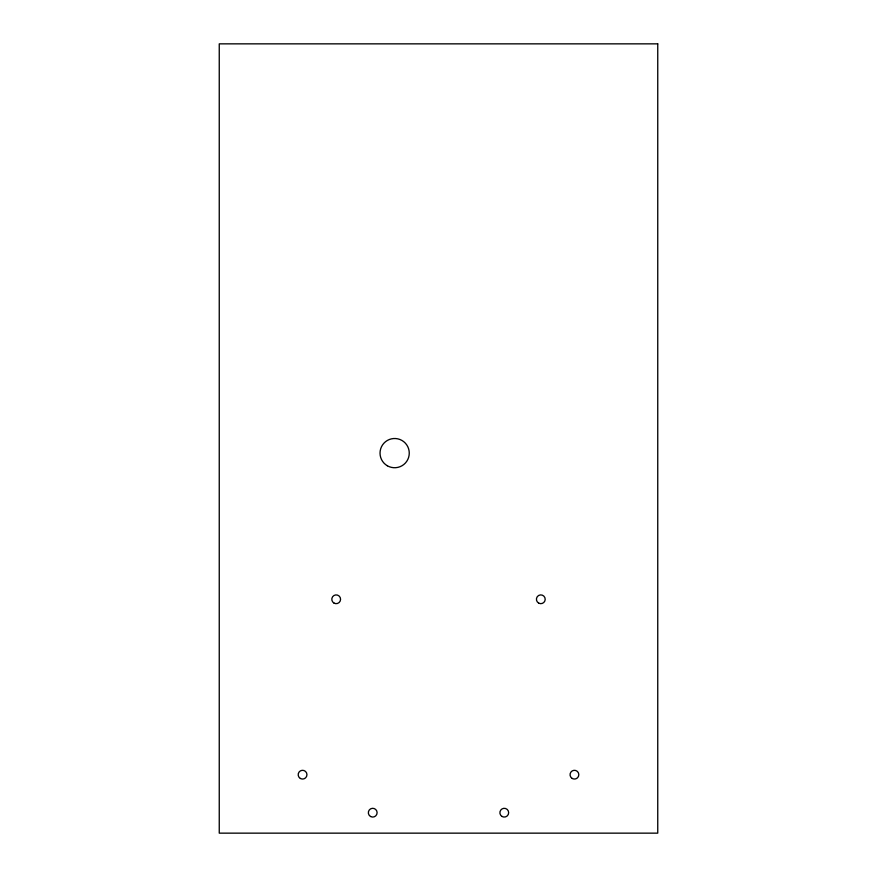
<?xml version="1.0" encoding="UTF-8"?>
<svg xmlns="http://www.w3.org/2000/svg" width="877" height="877" viewBox="0 0 877 877"><rect width="100%" height="100%" fill="white"/><g stroke="black" fill="none" stroke-linecap="round" stroke-linejoin="round"><path stroke-width="1.32" d="M657.75 43.85L219.25 43.85L219.25 833.15L657.75 833.15L657.75 43.85M333.994 603.08A4.385 4.385 0 0 0 340.572 599.287A4.385 4.385 0 0 0 333.994 595.483A4.385 4.385 0 0 0 333.994 603.08M538.621 603.08A4.385 4.385 0 0 0 545.198 599.287A4.385 4.385 0 0 0 538.621 595.483A4.385 4.385 0 0 0 538.621 603.08M300.373 778.48A4.385 4.385 0 0 0 306.95 774.687A4.385 4.385 0 0 0 300.373 770.883A4.385 4.385 0 0 0 300.373 778.48M572.242 778.48A4.385 4.385 0 0 0 578.82 774.687A4.385 4.385 0 0 0 572.242 770.883A4.385 4.385 0 0 0 572.242 778.48M502.082 816.487A4.385 4.385 0 0 0 508.66 812.683A4.385 4.385 0 0 0 502.082 808.89A4.385 4.385 0 0 0 502.082 816.487M370.532 816.487A4.385 4.385 0 0 0 377.11 812.683A4.385 4.385 0 0 0 370.532 808.89A4.385 4.385 0 0 0 370.532 816.487M387.338 465.775A14.613 14.613 0 0 0 409.263 453.113A14.613 14.613 0 0 0 387.338 440.462A14.613 14.613 0 0 0 387.338 465.775"/></g></svg>
